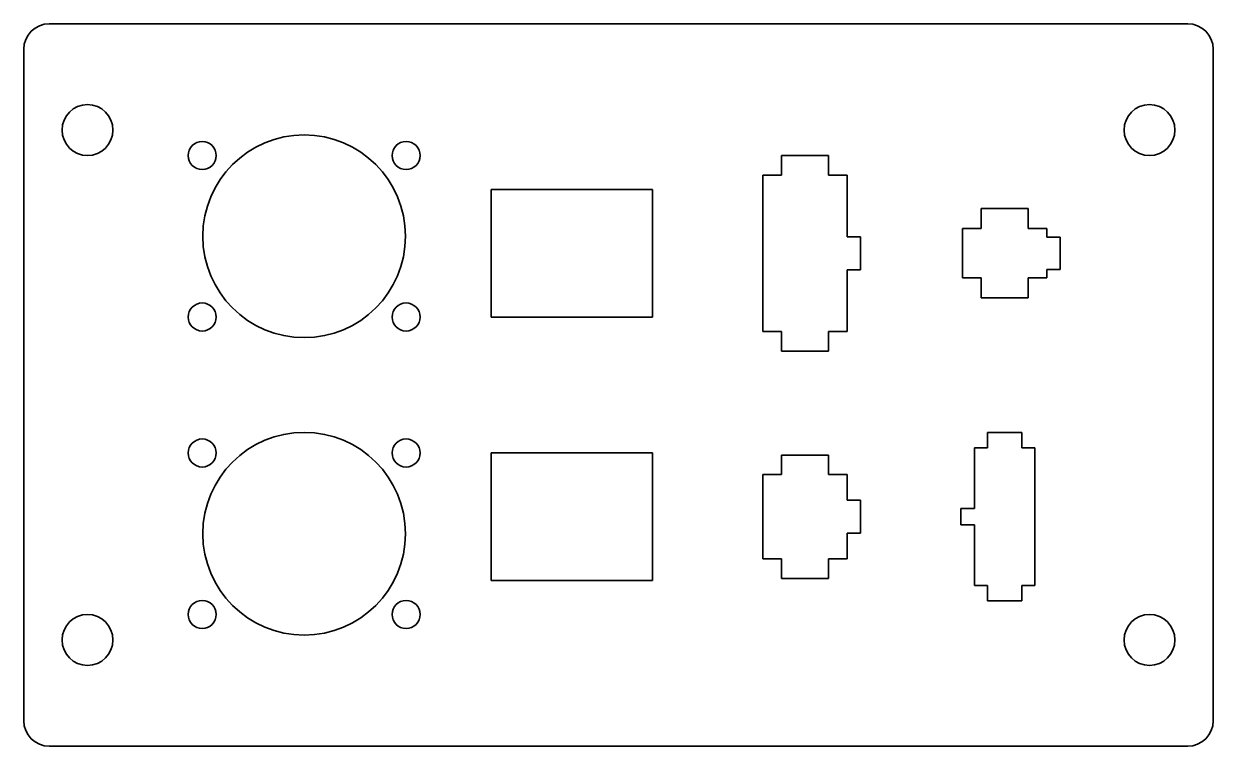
# Model space of a CAD drawing. Header units: inches. Extents: x 0 to 140, y 0 to 85.
import ezdxf

# ---------------------------------------------------------------- set-up
doc = ezdxf.new("R2010")
doc.units = ezdxf.units.IN
doc.header["$MEASUREMENT"] = 0
doc.layers.add('SIMUMAK Visible (ISO)', color=7, linetype='Continuous', lineweight=35)

# ---------------------------------------------------------------- blocks, each defined once
blk = doc.blocks.new('GLD-SMT-04-INFS03_Sheet_GLD-SMT-04-INFS03')
at = {"layer": 'SIMUMAK Visible (ISO)'}
for p, q in [((-67, 42.5), (67, 42.5)), ((-70, -39.5), (-70, 39.5)), ((70, 39.5), (70, -39.5)), ((19.2, 24.7), (19.2, 27)), ((19.2, 27), (24.7, 27)), ((24.7, 27), (24.7, 24.7)), ((17, 6.3), (17, 24.7)), ((17, 24.7), (19.2, 24.7)), ((24.7, 24.7), (26.9, 24.7)), ((26.9, 24.7), (26.9, 17.45)), ((-15, 23), (4, 23)), ((-15, 8), (-15, 23)), ((4, 23), (4, 8)), ((42.7, 18.4), (42.7, 20.75)), ((42.7, 20.75), (48.2, 20.75)), ((48.2, 20.75), (48.2, 18.4)), ((40.5, 12.6), (40.5, 18.4)), ((40.5, 18.4), (42.7, 18.4)), ((48.2, 18.4), (50.4, 18.4)), ((50.4, 18.4), (50.4, 17.4)), ((26.9, 17.45), (28.5, 17.45)), ((28.5, 17.45), (28.5, 13.55)), ((50.4, 17.4), (52, 17.4)), ((52, 17.4), (52, 13.6)), ((28.5, 13.55), (26.9, 13.55)), ((26.9, 13.55), (26.9, 6.3)), ((42.7, 12.6), (40.5, 12.6)), ((42.7, 10.25), (42.7, 12.6)), ((50.4, 12.6), (48.2, 12.6)), ((48.2, 12.6), (48.2, 10.25)), ((52, 13.6), (50.4, 13.6)), ((50.4, 13.6), (50.4, 12.6)), ((48.2, 10.25), (42.7, 10.25)), ((4, 8), (-15, 8)), ((19.2, 6.3), (17, 6.3)), ((19.2, 4), (19.2, 6.3)), ((26.9, 6.3), (24.7, 6.3)), ((24.7, 6.3), (24.7, 4)), ((24.7, 4), (19.2, 4)), ((43.42, -7.39), (43.42, -5.6)), ((43.42, -5.6), (47.48, -5.6)), ((47.48, -5.6), (47.48, -7.39)), ((-15, -8), (4, -8)), ((-15, -23), (-15, -8)), ((4, -8), (4, -23)), ((19.2, -10.55), (19.2, -8.25)), ((19.2, -8.25), (24.7, -8.25)), ((24.7, -8.25), (24.7, -10.55)), ((41.9, -14.55), (41.9, -7.39)), ((41.9, -7.39), (43.42, -7.39)), ((47.48, -7.39), (49, -7.39)), ((49, -7.39), (49, -23.61)), ((17, -20.45), (17, -10.55)), ((17, -10.55), (19.2, -10.55)), ((24.7, -10.55), (26.9, -10.55)), ((26.9, -10.55), (26.9, -13.55)), ((26.9, -13.55), (28.5, -13.55)), ((28.5, -13.55), (28.5, -17.45)), ((40.3, -16.45), (40.3, -14.55)), ((40.3, -14.55), (41.9, -14.55)), ((41.9, -16.45), (40.3, -16.45)), ((41.9, -23.61), (41.9, -16.45)), ((28.5, -17.45), (26.9, -17.45)), ((26.9, -17.45), (26.9, -20.45)), ((19.2, -20.45), (17, -20.45)), ((19.2, -22.75), (19.2, -20.45)), ((26.9, -20.45), (24.7, -20.45)), ((24.7, -20.45), (24.7, -22.75)), ((4, -23), (-15, -23)), ((24.7, -22.75), (19.2, -22.75)), ((43.42, -23.61), (41.9, -23.61)), ((43.42, -25.4), (43.42, -23.61)), ((49, -23.61), (47.48, -23.61)), ((47.48, -23.61), (47.48, -25.4)), ((47.48, -25.4), (43.42, -25.4)), ((67, -42.5), (-67, -42.5))]:
    blk.add_line(p, q, dxfattribs=at)
for centre, radius in [((-62.5, 30), 3), ((62.5, 30), 3), ((-37, 17.5), 11.93), ((-49, 27), 1.65), ((-25, 27), 1.65), ((-49, 8), 1.65), ((-25, 8), 1.65), ((-37, -17.5), 11.93), ((-49, -8), 1.65), ((-25, -8), 1.65), ((-49, -27), 1.65), ((-25, -27), 1.65), ((-62.5, -30), 3), ((62.5, -30), 3)]:
    blk.add_circle(centre, radius, dxfattribs=at)
at = {"layer": 'SIMUMAK Visible (ISO)', "extrusion": (0, 0, -1)}
for centre, start, end in [((67, 39.5), 0, 90), ((-67, 39.5), 90, 180), ((67, -39.5), 270, 360), ((-67, -39.5), 180, 270)]:
    blk.add_arc(centre, 3, start, end, dxfattribs=at)

msp = doc.modelspace()

# ---------------------------------------------------------------- block references
msp.add_blockref('GLD-SMT-04-INFS03_Sheet_GLD-SMT-04-INFS03', (70, 42.5))

doc.saveas('drawing.dxf')
